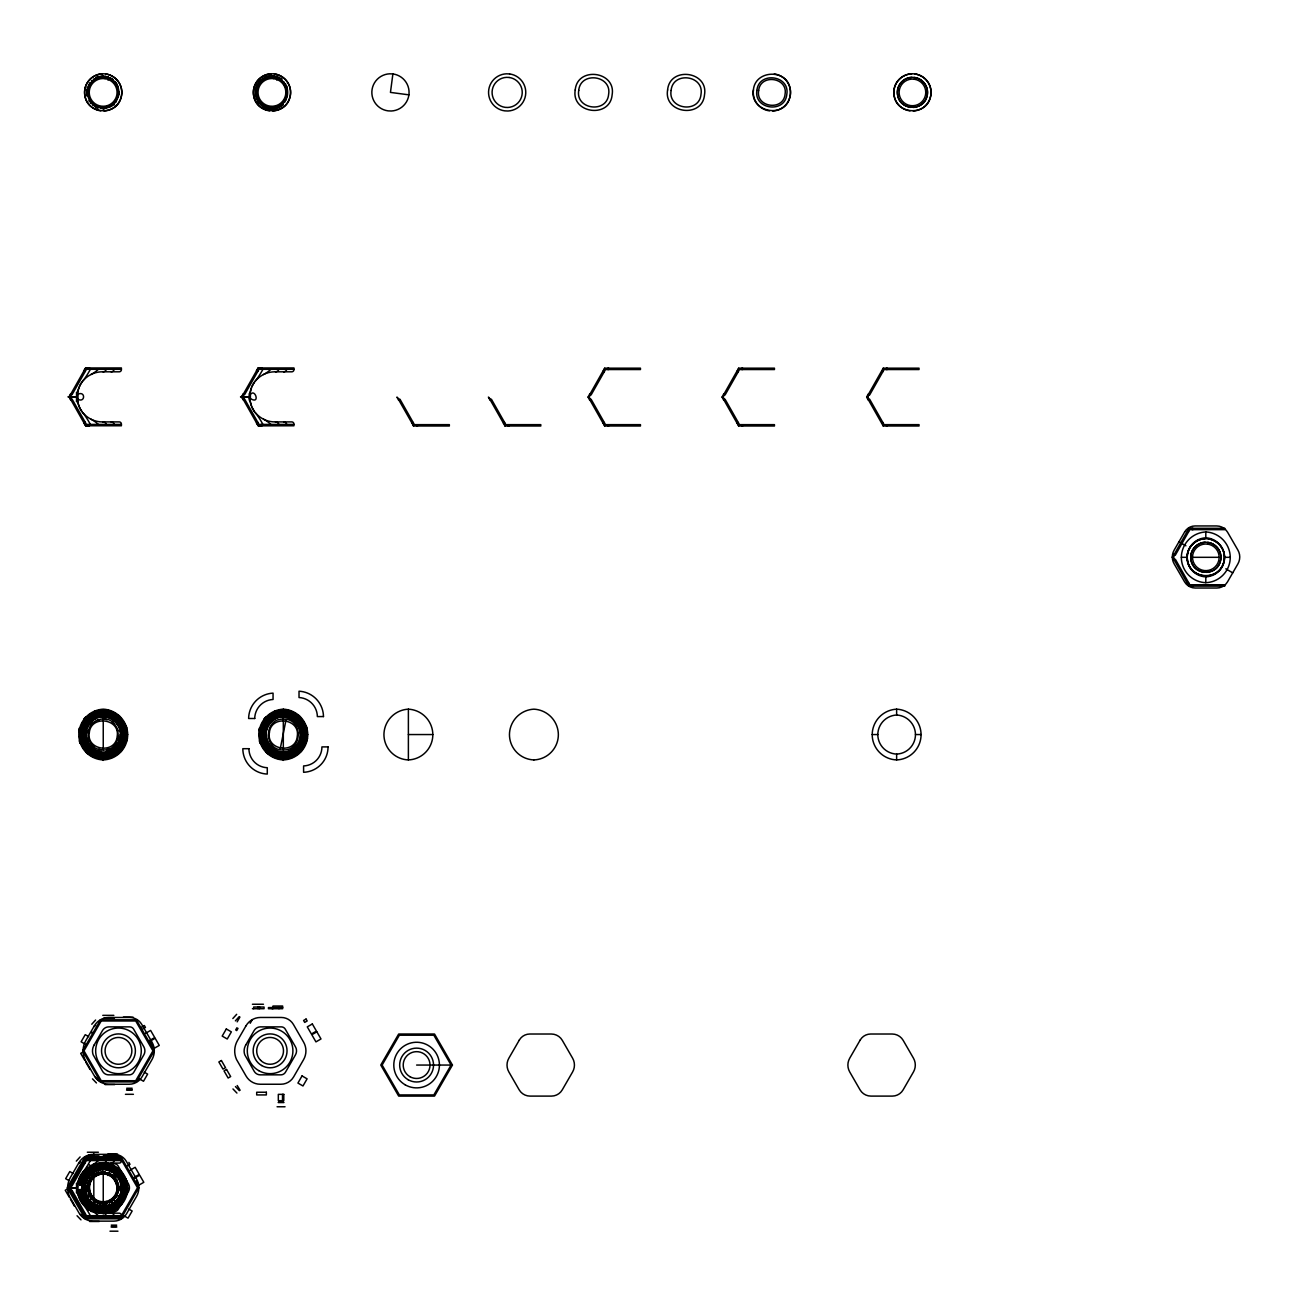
<?xml version="1.0" encoding="UTF-8"?>
<svg xmlns="http://www.w3.org/2000/svg" width="1305" height="1305" viewBox="0 0 1305 1305"><rect width="100%" height="100%" fill="white"/><g stroke="black" fill="none" stroke-linecap="round" stroke-linejoin="round"><path stroke-width="1.5" d="M76.669 397.797L76.636 392.12L76.669 396.916M76.669 1188.203L76.62 1183.048L76.62 1193.096L76.652 1188.578M249.222 397.797L249.19 396.867M76.652 397.715L76.62 401.826L76.652 397.291M249.19 397.291L249.206 400.129M249.19 397.715C262.011 407.127 254.1 384.225 249.222 396.916M76.636 398.465C85.641 404.909 86.097 388.988 76.636 394.926M77.86 394.844L77.843 398.694M77.86 1186.115L77.876 1190.584L77.843 1189.654M250.397 394.844L250.397 398.694M103.258 77.06L103.323 75.657M103.062 109.147L103.128 107.744M115.949 102.198L118.494 94.482L118.054 86.244M103.258 1172.543L103.323 1171.123M103.128 1203.21L103.095 1203.911C117.222 1203.096 90.518 1203.389 101.089 1203.83A16.084 16.084 0 0 1 93.389 1200.633L94.71 1201.481M115.949 1197.664L118.608 1187.142L116.765 1179.231M272.044 77.06L272.109 75.657M271.848 109.147L271.913 107.744M286.252 99.833L286.839 86.244M753.409 89.98C749.462 111.594 784.044 119.261 789.607 98.005A15.954 13.572 -87.5 0 0 790.031 88.381C786.719 68.561 754.991 69.948 753.409 89.98A18.613 18.613 0 0 0 769.428 110.86M90.371 1160.569A88.528 88.528 0 0 1 84.319 1170.34C75.021 1179.997 75.021 1196.261 84.319 1205.918A88.528 88.528 0 0 1 90.371 1215.689M392.887 73.945A18.613 18.613 0 0 1 409.052 93.21A18.613 18.613 0 0 1 391.272 111.007L388.025 110.86A18.613 18.613 0 0 1 371.86 91.595A18.613 18.613 0 0 1 389.64 73.814L392.887 73.945L390.456 92.41L408.905 94.841M280.086 749.543L286.121 719.43M87.973 1186L88.365 1184.027M276.66 77.745L276.97 76.375M78.675 730.637L79.23 728.174M87.696 732.692L88.251 730.229M97.957 752.871L98.789 749.266C126.096 756.15 123.274 710.426 96.913 720.295M118.364 736.281L117.809 738.728L121.414 739.56M126.83 740.783L127.384 738.336M78.675 1184.092L79.23 1181.645M87.696 1186.147L88.251 1183.7M126.83 1194.254L127.384 1191.808M258.749 730.637L259.304 728.174M306.903 740.783L307.458 738.336M90.371 369.299A88.528 88.528 0 0 1 84.319 379.07C75.021 388.727 75.021 404.99 84.319 414.647A88.528 88.528 0 0 1 90.371 424.419M262.925 369.299A88.528 88.528 0 0 1 256.857 379.07C247.559 388.727 247.559 404.99 256.857 414.647A88.528 88.528 0 0 1 262.925 424.419M256.335 87.729L257.379 85.217M97.402 1203.585L97.94 1202.28L96.081 1201.514M85.233 371.468L83.912 370.718L85.592 367.961L88.822 367.945L88.822 368.858M257.77 371.468L256.465 370.718L258.145 367.961L261.375 367.945L261.375 368.858M85.233 1213.52L83.912 1214.27L85.249 1216.619L69.247 1188.137L85.592 1159.232L121.398 1159.215L121.398 1160.928A2.17 2.17 0 0 1 119.244 1163.081L102.279 1163.081A25.04 25.04 0 0 0 82.819 1172.379M589.909 399.934L604.655 425.985L640.461 426.001L640.461 424.647L605.52 424.647L591.1 399.265L589.648 400.08L588.066 397.095L589.648 394.094L591.1 394.926L605.52 369.543L640.461 369.543L640.461 368.173L604.655 368.189L589.909 394.241M723.916 399.934L738.646 425.985L774.452 426.001L774.452 424.647L739.511 424.647L725.091 399.265L723.655 400.08L722.057 397.095L723.655 394.094L725.091 394.926L739.511 369.543L774.452 369.543L774.452 368.173L738.646 368.189L723.916 394.241M868.477 399.934L883.224 425.985L919.03 426.001L919.03 424.647L884.089 424.647L869.668 399.265L868.217 400.08L866.634 397.095L868.217 394.094L869.668 394.926L884.089 369.543L919.03 369.543L919.03 368.173L883.224 368.189L868.477 394.241M1174.223 560.057L1188.953 586.108L1224.759 586.124L1224.759 584.754L1189.817 584.754L1175.397 559.372L1173.962 560.204L1172.363 557.202L1173.962 554.217L1175.397 555.033L1189.817 529.651L1224.759 529.651L1224.759 528.297L1188.953 528.313L1174.223 554.364M85.347 368.418L69.247 396.851L85.592 425.756L121.398 425.773L121.398 424.076A2.17 2.17 0 0 0 119.244 421.906L102.279 421.906A25.04 25.04 0 0 1 82.819 412.625M71.481 394.355L70.062 396.851L71.481 399.346M244.019 394.355L242.616 396.851L244.019 399.346M71.481 1185.641L70.062 1188.121L71.481 1190.633M590.529 394.599L589.126 397.079L590.529 399.591M603.84 371.452L604.655 368.189M724.52 394.599L723.117 397.079L724.52 399.591M737.831 371.452L738.646 368.189M869.097 394.599L867.694 397.079L869.097 399.591M882.408 371.452L883.224 368.189M1174.826 554.707L1173.423 557.186L1174.826 559.698M1188.137 531.575L1188.953 528.313M91.546 1032.956L92.035 1032.125M87.044 1167.437L78.153 1182.917A11.484 11.484 0 0 0 77.289 1185.462M237.151 1021.864L239.941 1017.035M235.634 1030.037L236.955 1027.736M236.694 1030.64L238.016 1028.34M250.185 1023.267L252.175 1019.809M452.444 1065.059L434.532 1096.102L398.678 1096.102L380.766 1065.059L398.678 1034.017L434.532 1034.017L452.444 1065.059L416.605 1065.059M85.592 425.756L88.822 424.843L88.822 425.854L86.195 425.854M258.145 425.756L261.375 424.843L261.375 425.854L258.145 425.756L241.8 396.851L257.901 368.418M399.412 399.591L396.948 397.095L398.531 400.08L399.983 399.265L414.403 424.647L449.344 424.647L449.344 426.001L413.522 425.985L412.723 422.722M490.859 399.591L488.396 397.095L489.979 400.08L491.43 399.265L505.834 424.647L540.792 424.647L540.792 426.001L504.97 425.985L504.17 422.722M88.822 1217.125L85.592 1217.027L86.114 1216.13M604.655 425.985L603.84 422.722M738.646 425.985L737.831 422.722M883.224 425.985L882.408 422.722M1188.953 586.108L1188.137 582.846M88.577 85.217L90.045 82.933M104.645 76.424L110.615 78.137A16.084 16.084 0 0 1 112.98 79.638L109.816 78.577M115.052 1176.996L115.688 1177.828L115.052 1176.996A16.084 16.084 0 0 0 112.98 1175.104L109.816 1174.043M89.898 1180.307L92.443 1176.914L91.399 1175.968M91.024 1178.627L92.345 1177.11M91.758 1024.229L95.591 1020.021M94.303 1026.546L95.689 1025.029M76.31 1161.124L80.143 1156.899M78.855 1163.44L80.241 1161.907M232.845 1018.536L236.678 1014.311M235.389 1020.853L239.223 1016.628M90.991 83.047L92.443 81.448L91.399 80.502M101.089 108.364L109.343 107.271A16.084 16.084 0 0 0 114.057 104.27L114.122 103.47M258.651 82.182L260.184 80.502L261.228 81.448L259.777 83.047M284.474 101.855L280.624 105.982A16.084 16.084 0 0 0 282.842 104.27L282.908 103.47M90.045 1178.399L96.488 1173.456L102.491 1172.298M113.845 1199.328L109.343 1202.737A16.084 16.084 0 0 0 114.057 1199.735L114.122 1198.936M83.863 718.973L85.575 717.13M90.649 725.254L92.361 723.41M114.775 719.381L112.263 722.105L114.106 723.802M113.714 745.547L115.411 743.703L118.135 746.232M120.484 751.843L122.197 750M263.936 718.973L265.649 717.13M300.558 751.843L302.271 750M83.863 1172.428L85.575 1170.601M120.484 1205.314L122.197 1203.471M91.888 80.926L99.115 77.158L105.248 76.946M90.469 103.307L91.578 102.442L90.208 100.664M111.447 105.379L113.633 103.715L114.481 104.824M108.69 107.238L113.845 103.862M260.674 80.926L265.274 77.99L271.277 76.832M280.249 105.379L282.418 103.715L283.267 104.824L280.999 106.57A16.802 16.802 0 0 1 272.712 109.18L269.776 109.065A16.802 16.802 0 0 1 255.193 91.676A16.802 16.802 0 0 1 271.244 75.625L277.019 76.391L282.141 79.05L281.391 80.241L276.073 77.517M93.895 1174.272L91.676 1175.984L95.934 1173.57M90.469 1198.773L91.578 1197.908L90.208 1196.13M111.447 1200.845L113.633 1199.181L114.481 1200.29M93.862 1175.789L95.542 1174.663M83.226 1051.912L80.698 1053.363L84.825 1060.492M141.853 1026.937L144.333 1025.518L145.442 1027.427L142.963 1028.862M145.556 1033.332L150.613 1030.412L154.724 1037.557L149.667 1040.46M150.091 1041.194L155.148 1038.274L159.259 1045.419L154.218 1048.323L150.923 1042.63M67.778 1188.79L65.25 1190.258L69.361 1197.386M127.515 1165.74L129.994 1164.321L128.885 1162.396M130.092 1170.226L135.149 1167.306L139.26 1174.435L134.219 1177.355M134.643 1178.089L139.684 1175.169L143.811 1182.297L138.754 1185.217L136.291 1180.943M85.233 422.249L83.912 422.983L85.347 425.283M257.77 422.249L256.465 422.983L257.901 425.283M413.522 425.985L411.989 423.146L413.163 422.477M504.97 425.985L503.42 423.146L504.611 422.477M603.106 423.146L604.28 422.477M737.097 423.146L738.271 422.477M881.674 423.146L882.849 422.477M1187.403 583.253L1188.578 582.585M111.675 105.526L103.242 107.956M265.926 78.023L261.326 80.959L256.987 87.745A13.181 11.158 -87.5 0 0 256.645 95.738C258.015 102.035 263.545 107.043 269.923 107.858M272.027 108.446L280.461 105.526M97.141 1173.489L92.541 1176.425L88.202 1183.211A13.181 11.158 -87.5 0 0 87.843 1191.204L91.578 1198.349L98.446 1202.721M111.675 1200.992L106.619 1203.08L100.485 1203.292M108.625 1200.992C125.672 1194.825 114.285 1167.339 97.875 1175.022C81.872 1180.731 90.73 1206.815 106.896 1201.579M99.262 719.659C83.324 723.003 85.004 748.597 101.235 749.82M96.766 76.881L98.201 76.44L98.625 77.778M105.966 107.581L113.192 103.829L117.532 97.027A13.181 11.158 -87.5 0 0 117.874 89.05L115.819 84.058L112.132 80.045M265.551 76.881L266.987 76.44L267.411 77.778L266.09 78.186M274.751 107.581L281.978 103.829L286.317 97.027A13.181 11.158 -87.5 0 0 286.66 89.05L282.94 81.889L278.601 78.577M278.03 106.798L272.027 107.956M97.304 1173.652L98.625 1173.244L98.201 1171.906M105.966 1203.063L113.192 1199.295L117.532 1192.493A13.181 11.158 -87.5 0 0 117.874 1184.516L115.819 1179.524L112.132 1175.511M94.188 711.47L96.586 710.719M121.496 729.674L117.956 730.767L117.205 728.369M109.147 748.662L106.749 749.413L107.826 752.936M109.473 758.238L111.871 757.504M274.262 711.47L276.66 710.719M289.547 758.238L291.945 757.504M102.361 76.343L99.05 76.669L102.524 77.028A15.285 15.285 0 0 0 87.924 91.742A15.285 15.285 0 0 0 101.186 107.565M268.487 76.701L271.277 76.326A16.084 16.084 0 0 0 268.487 76.701L271.146 76.343M102.491 1171.792L99.05 1172.135M102.377 73.814C94.727 74.108 87.712 79.507 85.445 86.815A15.872 13.442 -87.5 0 0 85.021 96.439C88.055 114.53 116.341 115.754 120.941 98.005A15.872 13.442 -87.5 0 0 121.365 88.381C119.538 79.784 111.153 73.341 102.377 73.814A18.613 18.613 0 0 0 84.597 91.595A18.613 18.613 0 0 0 100.762 110.86M102.491 76.832C96.064 77.093 90.11 81.595 88.202 87.745A13.181 11.158 -87.5 0 0 87.843 95.738C89.229 102.035 94.759 107.043 101.138 107.858M271.163 73.814C263.528 74.108 256.498 79.507 254.23 86.815A15.872 13.442 -87.5 0 0 253.806 96.439C256.84 114.53 285.126 115.754 289.726 98.005A15.872 13.442 -87.5 0 0 290.15 88.381C288.34 79.784 279.939 73.341 271.163 73.814A18.613 18.613 0 0 0 253.382 91.595A18.613 18.613 0 0 0 269.548 110.86M267.9 77.158L274.034 76.946M101.186 107.663L106.586 107.418M103.242 108.446L106.667 108.119L106.667 106.08M272.647 107.777L275.371 107.418L275.551 108.804L272.712 109.18L272.647 107.777L269.972 107.663M911.624 73.814C903.99 74.108 896.959 79.507 894.692 86.815A15.954 13.572 -87.5 0 0 894.268 96.439C897.302 114.53 925.588 115.754 930.188 98.005A15.954 13.572 -87.5 0 0 930.612 88.381C928.801 79.784 920.4 73.341 911.624 73.814A18.613 18.613 0 0 0 893.843 91.595A18.613 18.613 0 0 0 910.009 110.86M911.787 77.354C905.588 77.599 899.912 81.954 898.068 87.875A12.92 10.995 -87.5 0 0 897.726 95.673C900.173 110.321 923.092 111.316 926.811 96.945A12.92 10.995 -87.5 0 0 927.154 89.148C925.685 82.182 918.883 76.962 911.787 77.354A15.073 15.073 0 0 0 897.383 91.742A15.073 15.073 0 0 0 910.466 107.353M1205.021 538.72C1197.37 539.03 1190.356 544.413 1188.072 551.721A15.954 13.572 -87.5 0 0 1187.664 561.346C1190.682 579.436 1218.984 580.676 1223.584 562.912A15.954 13.572 -87.5 0 0 1223.992 553.287C1222.181 544.691 1213.781 538.247 1205.021 538.72A18.613 18.613 0 0 0 1187.24 556.501A18.613 18.613 0 0 0 1203.406 575.766M1205.168 542.26C1198.985 542.505 1193.292 546.877 1191.449 552.782A12.92 10.995 -87.5 0 0 1191.106 560.579C1193.569 575.228 1216.488 576.239 1220.208 561.851A12.92 10.995 -87.5 0 0 1220.55 554.054C1219.082 547.089 1212.28 541.885 1205.168 542.26A15.073 15.073 0 0 0 1190.764 556.664A15.073 15.073 0 0 0 1203.862 572.259M102.377 1169.28C94.727 1169.59 87.712 1174.973 85.445 1182.281A15.872 13.442 -87.5 0 0 85.021 1191.905C88.055 1209.996 116.341 1211.219 120.941 1193.471A15.872 13.442 -87.5 0 0 121.365 1183.847C119.538 1175.25 111.153 1168.807 102.377 1169.28A18.613 18.613 0 0 0 84.597 1187.061A18.613 18.613 0 0 0 100.762 1206.326M103.242 716.967L102.214 717.098L104.286 717.114M282.223 716.135L284.425 716.135A18.808 18.808 0 0 1 285.583 716.282M282.288 717.114L284.36 717.114A17.83 17.83 0 0 1 300.199 734.552A17.552 17.552 0 0 1 284.392 752.039L282.255 752.039A17.569 17.569 0 0 1 266.432 734.552M284.572 754.926L283.316 755.024A20.603 20.603 0 0 0 303.184 734.552A20.896 20.896 0 0 0 283.316 713.933A20.896 20.896 0 0 0 263.447 734.552A20.635 20.635 0 0 0 283.316 755.187M283.316 749.951C303.184 750.864 303.184 718.223 283.316 719.137C263.463 718.223 263.463 750.864 283.316 749.951L283.316 711.388A23.408 23.408 0 0 0 261.065 734.552A23.082 23.082 0 0 0 283.316 757.634A23.082 23.082 0 0 0 305.582 734.552A23.408 23.408 0 0 0 283.316 711.453M101.235 1172.738L103.242 1172.608L103.242 1203.422L106.586 1202.884L106.765 1204.27M86.195 1159.248L88.822 1159.215M121.398 369.299L86.456 369.299L72.036 394.681L70.601 393.865L69.018 396.851L70.601 399.852L72.036 399.036L86.456 424.419L121.398 424.419M293.951 369.299L259.01 369.299L244.59 394.681L243.154 393.865L241.556 396.851L243.154 399.852L244.59 399.036L259.01 424.419L293.951 424.419M605.177 369.103L607.869 369.103M739.168 369.103L741.876 369.103M883.746 369.103L886.438 369.103M414.06 425.087L416.752 425.087M505.508 425.087L508.2 425.087M605.177 425.087L607.869 425.087M739.168 425.087L741.876 425.087M883.746 425.087L886.438 425.087M258.733 425.854L293.951 425.773L293.951 424.076A2.17 2.17 0 0 0 291.782 421.906L274.833 421.906A25.04 25.04 0 0 1 255.372 412.625M1189.475 529.21L1192.183 529.21M1181.351 557.317L1186.979 557.317A19.526 19.526 0 0 0 1205.804 576.859L1205.804 582.683A25.35 25.35 0 0 0 1230.256 557.317A25.725 25.725 0 0 0 1205.804 531.951A25.725 25.725 0 0 0 1181.351 557.317A25.35 25.35 0 0 0 1205.804 582.683M1192.966 557.317L1218.691 557.317M1205.804 576.859A19.526 19.526 0 0 0 1224.628 557.317L1230.256 557.317M1189.475 585.195L1192.183 585.195M121.267 734.552L127.694 734.552A25.725 25.725 0 0 0 103.242 709.17A25.725 25.725 0 0 0 78.806 734.552A25.35 25.35 0 0 0 103.242 759.918A25.35 25.35 0 0 0 127.694 734.552M261.522 734.552L265.486 734.552A18.515 18.515 0 0 0 283.316 753.067L283.316 760.407M307.768 734.552A25.35 25.35 0 0 1 283.316 759.918A25.35 25.35 0 0 1 258.863 734.552A25.725 25.725 0 0 1 283.316 709.17A25.709 25.709 0 0 1 307.752 734.552L301.161 734.552A18.515 18.515 0 0 1 283.316 753.067M408.383 734.552L432.836 734.552A25.725 25.725 0 0 0 408.383 709.17A25.725 25.725 0 0 0 383.931 734.552A25.35 25.35 0 0 0 408.383 759.918A25.35 25.35 0 0 0 432.836 734.552M872.197 734.552L877.808 734.552A19.526 19.526 0 0 0 896.633 754.078L896.633 759.918A25.35 25.35 0 0 0 921.085 734.552A25.725 25.725 0 0 0 896.633 709.17A25.725 25.725 0 0 0 872.197 734.552A25.35 25.35 0 0 0 896.633 759.918M896.633 754.078A19.526 19.526 0 0 0 915.474 734.552L921.085 734.552M252.42 1004.246L263.463 1004.246M282.647 1007.574L268.455 1007.574L268.455 1008.716L282.647 1008.716L282.647 1006.025L272.99 1006.025L272.99 1008.716M252.42 1008.716L264.067 1008.716L264.067 1007.036L253.643 1007.036L253.643 1008.716M102.785 1015.355L113.845 1015.355M123.371 1017.117L133.028 1017.117M104.025 1018.145L114.448 1018.145M105.069 1084.586L114.726 1084.586M126.699 1088.24L132.164 1088.24M127.009 1089.544L131.854 1089.544M126.552 1090.099L132.294 1090.099M125.443 1094.308L133.42 1094.308M278.634 1102.007L283.479 1102.007M278.177 1102.562L283.919 1102.562M277.068 1106.771L285.045 1106.771M87.337 1152.233L98.397 1152.233M107.907 1154.012L117.564 1154.012M88.577 1155.023L98.984 1155.023M103.372 1155.561L117.564 1155.561M121.398 1160.569L86.456 1160.569L72.036 1185.951L70.601 1185.136L69.018 1188.137L70.601 1191.122L72.036 1190.307L86.456 1215.689L121.398 1215.689M93.405 1163.75L97.19 1163.75M108.543 1163.75L114.204 1163.75A4.584 4.584 0 0 1 118.184 1166.05L128.347 1183.668A8.156 8.156 0 0 1 128.347 1191.824L118.396 1209.083A5.302 5.302 0 0 1 113.796 1211.725L106.292 1211.725M121.267 1188.007L127.694 1188.007A25.725 25.725 0 0 0 103.242 1162.641A25.709 25.709 0 0 0 79.067 1184.793M89.605 1221.48L99.262 1221.48M111.235 1225.134L116.7 1225.134M111.545 1226.439L116.39 1226.439M111.104 1226.994L116.846 1226.994M109.979 1231.186L117.956 1231.186M270.788 76.31L274.083 76.457A16.084 16.084 0 0 1 276.807 77.06L277.394 77.533M276.807 80.062L276.171 77.028L283.593 81.921M271.244 75.625L271.31 77.028L273.985 77.158M265.812 77.533L264.719 78.104M262.68 78.806L263.333 78.838A16.084 16.084 0 0 0 259.206 82.607L258.553 82.574M283.821 82.329L283.185 81.514L285.24 84.091M285.55 83.765L287.312 89.066A13.181 11.158 -87.5 0 1 286.969 97.059L284.735 102.198M102.002 76.31L105.281 76.457A16.084 16.084 0 0 1 108.021 77.06L108.609 77.533M107.385 77.028L108.021 80.062M102.524 77.028L107.875 77.745M257.052 84.939L257.705 84.972A16.084 16.084 0 0 0 256.628 87.566L255.976 87.533M95.934 78.104L97.027 77.533A16.084 16.084 0 0 0 94.547 78.838L93.895 78.806M109.963 78.104L112.98 79.638M114.057 104.27L118.184 97.059A13.181 11.158 -87.5 0 0 118.527 89.066L116.765 83.765A16.084 16.084 0 0 0 115.052 81.53L116.455 84.091M115.036 82.329L115.052 81.53M90.42 82.607L88.919 84.972A16.084 16.084 0 0 0 87.843 87.566L87.19 87.533M255.617 95.852L256.269 95.885A16.084 16.084 0 0 0 257.118 98.56L256.465 98.528M86.587 90.273L87.239 90.306A16.084 16.084 0 0 0 87.484 95.885L86.831 95.852M118.608 91.676L119.261 91.709A16.084 16.084 0 0 1 119.147 94.498L118.494 94.482M261.538 105.134L264.54 106.684M263.675 105.558L264.05 106.178M269.417 107.842L272.68 107.972M269.401 108.331L272.68 108.478M88.968 101.023L89.621 101.056A16.084 16.084 0 0 0 91.334 103.274L95.754 106.684M92.737 105.134L93.389 105.167A16.084 16.084 0 0 0 98.348 107.744L97.696 107.728M100.485 107.826L103.894 107.972M105.281 1171.923L102.361 1171.808M101.839 1172.265L105.248 1172.428M96.374 1172.983L97.027 1172.999A16.084 16.084 0 0 0 90.42 1178.072L89.768 1178.056M112.98 1175.104L118.527 1184.532A13.181 11.158 -87.5 0 1 118.184 1192.525L114.057 1199.735M88.267 1180.421L88.919 1180.438A16.084 16.084 0 0 0 87.843 1183.031L87.19 1182.999M86.587 1185.739L87.239 1185.772A16.084 16.084 0 0 0 87.484 1191.351L86.831 1191.335M118.608 1187.142L119.261 1187.175A16.084 16.084 0 0 1 119.147 1189.964L118.494 1189.948M88.968 1196.489L89.621 1196.522A16.084 16.084 0 0 0 91.334 1198.74L90.681 1198.708M106.015 1203.553L106.667 1201.546M282.255 751.99L283.316 752.088M282.223 752.512L284.408 752.512A18.025 18.025 0 0 0 284.637 716.657M99.963 1205.135A17.552 17.552 0 0 0 102.181 1205.51L103.242 1205.559M102.181 1205.51L104.318 1205.461A17.569 17.569 0 0 0 106.537 1205.151M284.441 715.662L283.316 715.548A19.347 19.347 0 0 1 301.7 734.552A19.086 19.086 0 0 1 283.316 753.654A19.086 19.086 0 0 1 264.915 734.699A19.069 19.069 0 0 1 283.038 715.532A19.086 19.086 0 0 0 264.915 734.699A19.069 19.069 0 0 0 283.316 753.621A19.069 19.069 0 0 0 301.7 734.715A19.069 19.069 0 0 0 283.609 715.532M273.43 76.424L276.807 77.06M273.381 76.93L279.254 78.594M105.281 76.457L108.021 77.06M104.596 76.93L112.785 80.078M104.596 1172.396L112.785 1175.544M101.138 1203.324L95.265 1201.644L90.926 1198.316M286.953 710.132L289.4 710.687M106.879 710.132L109.343 710.687M104.824 719.153L107.271 719.707M264.866 106.048L266.726 106.814L266.187 108.119L264.214 107.304M107.271 77.517L110.289 78.757M96.081 106.048L97.94 106.814L97.402 108.119L95.428 107.304M107.271 1172.983L110.289 1174.223M1187.403 531.151L1188.578 531.82M881.674 371.044L882.849 371.713M737.097 371.044L738.271 371.713M603.106 371.044L604.28 371.713M85.347 1159.705L83.912 1162.005L85.233 1162.755M1178.97 541.803L1185.902 545.8M1225.787 568.833L1232.736 572.846M88.61 1036.61L85.233 1034.669L81.122 1041.798L86.163 1044.718M144.251 1072.172L147.612 1074.113L143.501 1081.258L138.444 1078.338M73.145 1173.489L69.785 1171.547L65.658 1178.692L69.035 1180.634M128.787 1209.066L132.164 1211.007L128.037 1218.136L122.996 1215.216M95.265 106.178L89.262 100.697M112.328 79.605L114.807 81.921M298.617 715.319L300.46 717.032M265.747 751.941L267.59 753.654M118.543 715.319L120.386 717.032M91.97 745.155L93.813 746.868M85.673 751.941L87.517 753.654M118.543 1168.791L120.386 1170.503M85.673 1205.412L87.517 1207.109M235.455 1086.576L239.402 1090.686M232.975 1088.957L236.923 1093.068M94.971 1076.478L98.935 1080.589M92.492 1078.86L96.456 1082.971M80.486 1214.351L83.487 1217.467M77.044 1215.754L80.992 1219.865M258.994 100.664L260.364 102.442L259.255 103.307L257.803 101.431M237.184 1085.499L240.104 1090.246M258.145 367.961L258.667 368.858M85.592 367.961L86.114 368.858M85.853 1062.27L89.963 1069.415M70.388 1199.165L74.516 1206.293M490.24 399.934L503.42 423.146M398.792 399.934L411.989 423.146M88.022 1193.749L89.262 1196.163M306.12 725.645L306.854 728.043M259.336 740.914L260.087 743.328M126.047 725.645L126.797 728.043M88.104 738.19L88.854 740.604M79.279 740.914L80.013 743.328M126.047 1179.116L126.797 1181.514M79.279 1194.385L80.013 1196.783M103.862 107.777L103.927 109.18M102.459 1171.091L102.524 1172.51L110.615 1173.603A16.084 16.084 0 0 0 108.021 1172.526L108.021 1175.528M249.206 393.67L249.19 396.426M1205.804 531.951L1205.804 537.791A19.803 19.803 0 0 0 1186.979 557.317M1192.933 528.297L1192.933 529.651M1192.933 584.754L1192.933 586.124M1192.183 528.297L1192.183 529.651M1192.183 584.754L1192.183 586.124M896.633 709.17L896.633 715.01A19.803 19.803 0 0 0 877.808 734.552M887.204 368.173L887.204 369.543M887.204 424.647L887.204 426.001M886.438 368.173L886.438 369.543M886.438 424.647L886.438 426.001M742.627 368.173L742.627 369.543M742.627 424.647L742.627 426.001M741.876 368.173L741.876 369.543M741.876 424.647L741.876 426.001M608.636 368.173L608.636 369.543M608.636 424.647L608.636 426.001M607.869 368.173L607.869 369.543M607.869 424.647L607.869 426.001M508.95 424.647L508.95 426.001M508.2 424.647L508.2 426.001M417.518 424.647L417.518 426.001M416.752 424.647L416.752 426.001M408.383 709.17L408.383 759.918M283.316 709.17L283.316 709.855A25.04 25.04 0 0 0 259.548 734.552A24.681 24.681 0 0 0 283.316 759.249A24.681 24.681 0 0 0 307.099 734.552A25.04 25.04 0 0 0 283.316 709.855M282.516 1094.357L282.516 1100.702M278.976 1007.574L278.976 1008.716M275.453 106.08L275.453 108.119M272.125 1007.574L272.125 1008.716M262.126 367.945L262.126 369.299M262.126 424.419L262.126 425.773M259.63 1007.036L259.63 1008.716M258.733 367.977L293.951 367.945L293.951 369.641A2.17 2.17 0 0 1 291.782 371.811L274.833 371.811A25.04 25.04 0 0 0 255.372 381.093M258.08 1007.036L258.08 1008.716M103.242 715.156L103.242 749.951M106.374 758.939A24.681 24.681 0 0 1 103.242 759.249L103.242 760.407M103.242 1212.72L103.242 1213.878M93.813 1153.799L93.813 1159.754M93.813 1173.635L93.813 1199.426M89.572 367.945L89.572 369.299M89.572 424.419L89.572 425.773M89.572 1159.215L89.572 1160.569M89.572 1215.689L89.572 1217.043M86.195 367.977L121.398 367.945L121.398 369.641A2.17 2.17 0 0 1 119.244 371.811L102.279 371.811A25.04 25.04 0 0 0 82.819 381.093M86.195 1217.01L121.398 1217.043L121.398 1215.347A2.17 2.17 0 0 0 119.244 1213.177L102.279 1213.177A25.04 25.04 0 0 1 82.819 1203.895M283.316 753.572A19.02 19.02 0 0 1 264.98 734.552M274.409 73.945A18.613 18.613 0 0 1 290.575 93.21A18.613 18.613 0 0 1 272.794 111.007M1205.804 537.791A19.803 19.803 0 0 1 1224.628 557.317M1207.794 542.374A15.073 15.073 0 0 1 1220.893 557.969A15.073 15.073 0 0 1 1206.489 572.373M1208.251 538.867A18.613 18.613 0 0 1 1224.416 558.132A18.613 18.613 0 0 1 1206.636 575.913M914.413 77.468A15.073 15.073 0 0 1 913.092 107.467M914.87 73.945A18.613 18.613 0 0 1 931.036 93.21A18.613 18.613 0 0 1 913.255 111.007M774.289 73.945A18.613 18.613 0 0 1 772.674 111.007M273.968 77.256A15.285 15.285 0 0 1 285.534 99.457M284.099 101.708A15.285 15.285 0 0 1 272.647 107.679M269.988 107.565A15.285 15.285 0 0 1 271.31 77.142M254.573 411.581A25.04 25.04 0 0 1 251.947 407.046M251.457 405.839A25.04 25.04 0 0 1 251.457 387.879M251.947 386.671A25.04 25.04 0 0 1 254.573 382.137M263.463 419.166A31.76 31.76 0 0 1 270.885 424.419M275.469 421.906A3.556 3.556 0 0 1 278.879 424.419M283.642 421.906A3.165 3.165 0 0 1 286.741 424.419M270.885 369.299A31.76 31.76 0 0 1 263.463 374.535M278.879 369.299A3.556 3.556 0 0 1 275.469 371.811M286.741 369.299A3.165 3.165 0 0 1 283.642 371.811M896.633 715.01A19.803 19.803 0 0 1 915.474 734.552M265.6 732.219A19.151 19.151 0 0 1 266.09 729.87M266.856 727.586A19.151 19.151 0 0 1 267.346 726.494M267.917 725.417A19.151 19.151 0 0 1 269.972 722.464M270.788 721.567A19.151 19.151 0 0 1 273.528 719.218M276.644 717.424A19.151 19.151 0 0 1 277.769 716.967M281.244 716.005A19.151 19.151 0 0 1 282.451 715.825M282.223 752.528A18.042 18.042 0 0 1 281.994 716.641M264.442 734.552A19.575 19.575 0 0 0 283.316 754.143A19.575 19.575 0 0 0 302.205 734.552A19.869 19.869 0 0 0 283.316 714.961M275.975 752.757A19.918 19.918 0 0 1 274.833 752.202M273.724 751.566A19.918 19.918 0 0 1 272.647 750.881M268.112 746.444A19.918 19.918 0 0 1 267.378 745.4M264.344 737.097A19.918 19.918 0 0 1 283.103 714.683M265.975 734.552A18.335 18.335 0 0 1 282.255 716.576L284.392 716.592A18.335 18.335 0 0 1 300.672 734.552M263.953 734.552A20.097 20.097 0 0 0 283.316 754.649A20.097 20.097 0 0 0 302.695 734.552A20.391 20.391 0 0 0 283.316 714.439A20.407 20.407 0 0 0 263.92 734.552A20.391 20.391 0 0 1 283.316 714.439A20.407 20.407 0 0 1 302.711 734.552M279.857 752.594A18.498 18.498 0 0 1 277.59 751.908M276.497 751.468A18.498 18.498 0 0 1 274.409 750.359M273.414 749.706A18.498 18.498 0 0 1 269.189 745.595M268.52 744.633A18.498 18.498 0 0 1 266.465 740.375M266.138 739.234A18.498 18.498 0 0 1 265.535 734.552M287.883 716.837A18.808 18.808 0 0 1 298.062 724.52M299.237 726.575A18.808 18.808 0 0 1 299.71 727.652M300.134 728.761A18.808 18.808 0 0 1 300.949 732.203M306.773 734.552A24.322 24.322 0 0 1 283.316 758.89A24.338 24.338 0 0 1 259.842 734.552A24.681 24.681 0 0 1 283.316 710.214A24.697 24.697 0 0 1 306.789 734.552M283.316 757.226A22.658 22.658 0 0 1 261.473 734.552A22.984 22.984 0 0 1 283.316 711.878A22.984 22.984 0 0 1 305.174 734.552A22.642 22.642 0 0 1 283.316 757.194M299.938 744.323A19.934 19.934 0 0 1 299.285 745.416M295.99 749.298A19.934 19.934 0 0 1 295.012 750.13M294 750.897A19.934 19.934 0 0 1 292.924 751.582M262.941 734.552A21.141 21.141 0 0 0 283.316 755.693A21.125 21.125 0 0 0 303.69 734.552A21.451 21.451 0 0 0 283.316 713.395A21.418 21.418 0 0 0 262.957 734.552M265.306 729.658A19.738 19.738 0 0 1 265.682 728.467M270.151 721.11A19.738 19.738 0 0 1 271.048 720.246M275.094 717.391A19.738 19.738 0 0 1 276.203 716.837M278.52 715.956A19.738 19.738 0 0 1 279.727 715.629M291.015 753.621A20.864 20.864 0 0 1 289.775 754.127M287.214 754.894A20.864 20.864 0 0 1 285.909 755.155M264.002 729.299A21.19 21.19 0 0 1 264.393 728.027M287.182 714.259A21.174 21.174 0 0 1 288.454 714.618M296.48 719.218A21.174 21.174 0 0 1 297.426 720.148M117.76 96.994A15.285 15.285 0 0 1 116.749 99.457M115.313 101.708A15.285 15.285 0 0 1 103.862 107.679M105.183 77.256A15.285 15.285 0 0 1 118.103 89.099M118.461 91.742A15.285 15.285 0 0 1 118.347 94.4M99.702 76.701A16.084 16.084 0 0 1 102.491 76.326M105.623 73.945A18.613 18.613 0 0 1 121.789 93.21A18.613 18.613 0 0 1 104.008 111.007M87.207 95.705A13.181 11.158 -87.5 0 1 87.549 87.729M82.019 411.581A25.04 25.04 0 0 1 79.409 407.046M78.904 405.839A25.04 25.04 0 0 1 78.904 387.879M79.409 386.671A25.04 25.04 0 0 1 82.019 382.137M90.91 419.166A31.76 31.76 0 0 1 98.332 424.419M102.932 421.906A3.556 3.556 0 0 1 106.341 424.419M111.088 421.906A3.165 3.165 0 0 1 114.188 424.419M98.332 369.299A31.76 31.76 0 0 1 90.91 374.535M106.341 369.299A3.556 3.556 0 0 1 102.932 371.811M114.188 369.299A3.165 3.165 0 0 1 111.088 371.811M103.242 759.249A24.681 24.681 0 0 1 100.126 758.939M97.059 758.221A24.681 24.681 0 0 1 95.559 757.716M94.091 757.112A24.681 24.681 0 0 1 88.707 753.833M86.375 751.713A24.681 24.681 0 0 1 81.905 745.237M81.269 743.801A24.681 24.681 0 0 1 80.714 742.317M80.274 740.8A24.681 24.681 0 0 1 79.523 736.134M126.569 739.266A24.681 24.681 0 0 1 125.786 742.317M125.231 743.801A24.681 24.681 0 0 1 115.199 755.644M113.829 756.427A24.681 24.681 0 0 1 112.409 757.112M110.941 757.716A24.681 24.681 0 0 1 109.441 758.221M121.071 734.552A18.515 18.515 0 0 1 103.242 753.067A18.515 18.515 0 0 1 85.429 734.552A18.792 18.792 0 0 1 86.114 729.903M103.242 709.855A25.04 25.04 0 0 1 107.891 710.524M110.892 711.453A25.04 25.04 0 0 1 126.52 729.87M79.556 732.986A25.04 25.04 0 0 1 80.339 728.337M80.796 726.82A25.04 25.04 0 0 1 81.35 725.352M81.987 723.916A25.04 25.04 0 0 1 82.721 722.53M83.553 721.176A25.04 25.04 0 0 1 87.614 716.38M90.061 714.406A25.04 25.04 0 0 1 92.737 712.758M94.156 712.057A25.04 25.04 0 0 1 97.092 710.948M98.609 710.524A25.04 25.04 0 0 1 101.708 709.969M85.526 732.219A19.151 19.151 0 0 1 86.016 729.87M86.783 727.586A19.151 19.151 0 0 1 87.272 726.494A18.792 18.792 0 0 0 86.88 727.668M89.164 723.41A19.151 19.151 0 0 1 89.915 722.464M90.714 721.567A19.151 19.151 0 0 1 92.492 719.936M101.186 716.005A19.151 19.151 0 0 1 102.377 715.825M104.123 715.809A19.167 19.167 0 0 1 105.314 715.988M108.804 716.951A19.167 19.167 0 0 1 109.914 717.407M112.051 718.533A19.167 19.167 0 0 1 113.062 719.202M114.922 720.719A19.167 19.167 0 0 1 115.786 721.551M117.352 723.394A19.167 19.167 0 0 1 118.054 724.389A18.808 18.808 0 0 0 117.32 723.557M120.125 734.552A17.552 17.552 0 0 1 104.318 752.039L102.181 751.99A17.569 17.569 0 0 1 86.358 734.552M101.007 752.381A18.042 18.042 0 0 1 97.663 751.484M96.603 751.044A18.042 18.042 0 0 1 89.458 745.334M88.805 744.388A18.042 18.042 0 0 1 86.815 740.229M86.489 739.119A18.042 18.042 0 0 1 101.921 716.641M104.563 716.657A18.025 18.025 0 0 1 109.897 751.028M108.837 751.468A18.025 18.025 0 0 1 105.493 752.349M85.902 734.552A18.335 18.335 0 0 1 86.538 730.017M86.864 728.908A18.335 18.335 0 0 1 88.887 724.781M89.539 723.835A18.335 18.335 0 0 1 93.65 719.822M94.613 719.186A18.335 18.335 0 0 1 95.608 718.615M97.712 717.668A18.335 18.335 0 0 1 99.914 716.983M101.04 716.739A18.335 18.335 0 0 1 102.181 716.576L104.318 716.592A18.335 18.335 0 0 1 105.46 716.739M106.586 716.983A18.335 18.335 0 0 1 109.848 718.109M110.892 718.615A18.335 18.335 0 0 1 113.763 720.523M114.644 721.274A18.335 18.335 0 0 1 119.228 727.831M119.636 728.908A18.335 18.335 0 0 1 120.598 734.552M83.879 734.552A20.097 20.097 0 0 0 103.242 754.649A20.097 20.097 0 0 0 122.621 734.552A20.407 20.407 0 0 0 103.242 714.422A20.407 20.407 0 0 0 83.846 734.552A20.391 20.391 0 0 1 103.242 714.439A20.391 20.391 0 0 1 122.621 734.552M87.908 725.547A18.792 18.792 0 0 1 88.528 724.536M89.197 723.557A18.792 18.792 0 0 1 89.931 722.644M90.73 721.763A18.792 18.792 0 0 1 93.405 719.463M94.4 718.81A18.792 18.792 0 0 1 95.428 718.223M100.991 716.298A18.792 18.792 0 0 1 102.149 716.135L104.351 716.135A18.808 18.808 0 0 1 105.526 716.282M108.935 717.228A18.808 18.808 0 0 1 110.028 717.685M111.088 718.207A18.808 18.808 0 0 1 114.041 720.148M114.938 720.931A18.808 18.808 0 0 1 115.786 721.747M119.163 726.575A18.808 18.808 0 0 1 119.636 727.652M103.242 755.187A20.635 20.635 0 0 1 83.357 734.552A20.896 20.896 0 0 1 103.242 713.933A20.929 20.929 0 0 1 123.143 734.552A20.603 20.603 0 0 1 103.242 755.171M125.101 734.552A22.658 22.658 0 0 1 103.242 757.226A22.658 22.658 0 0 1 81.399 734.552A22.984 22.984 0 0 1 103.242 711.878A22.968 22.968 0 0 1 125.084 734.552M125.9 734.552A23.474 23.474 0 0 1 103.242 758.042A23.506 23.506 0 0 1 80.584 734.552A23.816 23.816 0 0 1 103.242 711.046A23.849 23.849 0 0 1 125.916 734.552M89.197 1165.088A7.341 7.341 0 0 1 89.735 1164.745M77.223 1189.948A11.484 11.484 0 0 0 77.696 1191.677L87.158 1208.251A6.949 6.949 0 0 0 87.859 1209.246M92.573 1211.709A6.949 6.949 0 0 1 90.795 1211.301M89.197 1210.469A6.949 6.949 0 0 1 88.267 1209.686M118.461 1187.207A15.285 15.285 0 0 1 103.862 1203.145M118.103 1184.565A15.285 15.285 0 0 0 105.183 1172.722L102.524 1172.608A15.285 15.285 0 0 0 87.924 1187.207A15.285 15.285 0 0 0 101.186 1203.031L103.894 1203.944A16.084 16.084 0 0 0 106.667 1203.585M105.623 1169.427A18.613 18.613 0 0 1 121.789 1188.676A18.613 18.613 0 0 1 104.008 1206.473M87.207 1191.171A13.181 11.158 -87.5 0 1 87.549 1183.195M78.855 1189.638A25.35 25.35 0 0 0 103.242 1213.389A25.35 25.35 0 0 0 127.694 1188.007M84.907 1188.007A19.02 19.02 0 0 0 103.242 1207.043A19.086 19.086 0 0 0 121.659 1188.007A19.347 19.347 0 0 0 103.242 1168.937A19.347 19.347 0 0 0 84.858 1188.007A19.086 19.086 0 0 0 103.242 1207.109A19.069 19.069 0 0 0 121.642 1188.007M95.559 1211.187A24.681 24.681 0 0 1 94.091 1210.583M92.671 1209.898A24.681 24.681 0 0 1 87.517 1206.277M85.331 1203.993A24.681 24.681 0 0 1 83.438 1201.465M82.623 1200.111A24.681 24.681 0 0 1 81.905 1198.708M81.269 1197.272A24.681 24.681 0 0 1 80.714 1195.788M80.274 1194.271A24.681 24.681 0 0 1 79.523 1189.589M89.8 1199.996A18.515 18.515 0 0 0 103.242 1206.538A18.515 18.515 0 0 0 117.434 1199.083M88.397 1198.104A18.515 18.515 0 0 1 87.239 1196.033M86.766 1194.956A18.515 18.515 0 0 1 85.755 1191.547M85.461 1189.198A18.515 18.515 0 0 1 85.429 1188.023A18.776 18.776 0 0 1 85.478 1186.849M120.745 1191.547A18.515 18.515 0 0 0 121.071 1188.023A18.776 18.776 0 0 0 120.696 1184.5M120.142 1193.847A18.515 18.515 0 0 1 118.103 1198.104M126.569 1192.721A24.681 24.681 0 0 1 124.595 1198.708M123.877 1200.111A24.681 24.681 0 0 1 122.164 1202.77M120.125 1205.168A24.681 24.681 0 0 1 113.829 1209.898M112.409 1210.583A24.681 24.681 0 0 1 110.941 1211.187M109.441 1211.692A24.681 24.681 0 0 1 106.374 1212.394M106.733 1169.998A18.776 18.776 0 0 0 103.242 1169.492A18.776 18.776 0 0 0 99.767 1169.998M107.858 1170.308A18.776 18.776 0 0 1 112.148 1172.265M113.144 1172.918A18.776 18.776 0 0 1 118.641 1179.002M119.195 1180.046A18.776 18.776 0 0 1 120.435 1183.358M107.891 1163.995A25.04 25.04 0 0 1 115.117 1167.013M116.439 1167.877A25.04 25.04 0 0 1 120.011 1170.96M122.05 1173.358A25.04 25.04 0 0 1 123.779 1175.984M124.513 1177.387A25.04 25.04 0 0 1 125.15 1178.823M125.704 1180.291A25.04 25.04 0 0 1 126.781 1184.891M86.065 1183.358A18.776 18.776 0 0 1 86.831 1181.123M87.305 1180.046A18.776 18.776 0 0 1 87.859 1179.002M88.479 1177.991A18.776 18.776 0 0 1 89.148 1177.012M89.882 1176.099A18.776 18.776 0 0 1 93.356 1172.918M94.352 1172.265A18.776 18.776 0 0 1 98.642 1170.308M79.719 1184.891A25.04 25.04 0 0 1 80.339 1181.808M80.796 1180.291A25.04 25.04 0 0 1 81.35 1178.823M81.987 1177.387A25.04 25.04 0 0 1 82.721 1175.984M83.553 1174.647A25.04 25.04 0 0 1 85.429 1172.118M88.805 1168.823A25.04 25.04 0 0 1 90.061 1167.877M118.412 1195.625A17.569 17.569 0 0 1 117.907 1196.636M112.67 1202.427A17.569 17.569 0 0 1 111.724 1203.047M109.734 1204.091A17.569 17.569 0 0 1 108.69 1204.515M94.792 1203.014A17.552 17.552 0 0 1 93.846 1202.411M89.311 1178.529A17.781 17.781 0 0 1 89.947 1177.616M93.047 1174.402A17.781 17.781 0 0 1 93.944 1173.733M115.15 1175.87A17.846 17.846 0 0 1 115.9 1176.702M86.554 1183.488A18.303 18.303 0 0 1 86.897 1182.379M83.879 1188.007A20.097 20.097 0 0 0 103.242 1208.12A20.113 20.113 0 0 0 122.654 1188.007A20.407 20.407 0 0 0 103.242 1167.893A20.407 20.407 0 0 0 83.846 1188.007A20.391 20.391 0 0 1 103.242 1167.91A20.391 20.391 0 0 1 122.621 1188.007M124.285 1188.007A21.826 21.826 0 0 1 103.242 1209.849A21.647 21.647 0 0 1 82.378 1188.007A21.973 21.973 0 0 1 103.242 1166.344A21.94 21.94 0 0 1 124.106 1188.007A21.63 21.63 0 0 1 103.242 1209.653M103.242 1209.817A21.794 21.794 0 0 1 82.231 1188.007A22.136 22.136 0 0 1 103.242 1166.181A22.12 22.12 0 0 1 124.269 1188.007M81.448 1189.459A22.658 22.658 0 0 0 103.242 1210.681A22.658 22.658 0 0 0 125.101 1188.007M125.084 1188.007A22.968 22.968 0 0 0 103.242 1165.365A22.984 22.984 0 0 0 81.611 1185.136M81.041 1189.491A23.082 23.082 0 0 0 103.242 1211.105A23.082 23.082 0 0 0 125.508 1188.007A23.408 23.408 0 0 0 103.242 1164.925A23.408 23.408 0 0 0 81.22 1185.087M103.242 1211.529A23.506 23.506 0 0 1 80.633 1189.524M103.242 1211.513A23.474 23.474 0 0 0 125.9 1188.007A23.816 23.816 0 0 0 103.242 1164.517A23.849 23.849 0 0 0 80.812 1185.022M80.225 1189.54A23.93 23.93 0 0 0 103.242 1211.954A23.93 23.93 0 0 0 126.324 1188.007A24.24 24.24 0 0 0 103.242 1164.093A24.273 24.273 0 0 0 80.404 1184.973M79.817 1189.573A24.338 24.338 0 0 0 103.242 1212.378A24.338 24.338 0 0 0 126.732 1188.007A24.697 24.697 0 0 0 103.242 1163.652A24.681 24.681 0 0 0 80.029 1184.924M82.019 1202.851A25.04 25.04 0 0 1 79.409 1198.316M78.904 1197.109A25.04 25.04 0 0 1 78.904 1179.165M79.409 1177.942A25.04 25.04 0 0 1 82.019 1173.423M90.91 1210.453A31.76 31.76 0 0 1 98.332 1215.689M102.932 1213.177A3.556 3.556 0 0 1 106.341 1215.689M111.088 1213.177A3.165 3.165 0 0 1 114.188 1215.689M98.332 1160.569A31.76 31.76 0 0 1 90.91 1165.822M106.341 1160.569A3.556 3.556 0 0 1 102.932 1163.081M114.188 1160.569A3.165 3.165 0 0 1 111.088 1163.081M575.228 89.98C571.052 113.6 610.039 118.739 612.127 94.841C616.286 71.204 577.316 66.082 575.228 89.98M578.735 90.436C575.358 109.571 606.923 113.731 608.619 94.368C611.98 75.233 580.431 71.09 578.735 90.436M667.605 89.98C663.446 113.6 702.416 118.739 704.504 94.841C708.68 71.204 669.693 66.082 667.605 89.98M671.113 90.436C667.752 109.571 699.301 113.731 700.997 94.368C704.374 75.233 672.809 71.09 671.113 90.436M756.916 90.436C753.556 109.571 785.104 113.731 786.801 94.368C790.178 75.233 758.613 71.09 756.916 90.436M758.645 90.665C755.66 107.581 783.571 111.251 785.072 94.139C788.057 77.223 760.146 73.553 758.645 90.665M89.311 732.709C86.13 750.554 115.623 754.453 117.173 736.379C120.37 718.533 90.877 714.651 89.311 732.709M269.385 732.709C266.204 750.554 295.697 754.453 297.246 736.379C300.427 718.533 270.934 714.651 269.385 732.709M94.107 1045.06L93.601 1046.023A11.484 11.484 0 0 0 93.144 1054.799L102.622 1071.372A6.949 6.949 0 0 0 108.625 1074.847L129.26 1074.847A5.302 5.302 0 0 0 133.844 1072.188L143.811 1054.929A8.156 8.156 0 0 0 143.811 1046.773L133.648 1029.172A4.584 4.584 0 0 0 129.668 1026.872L108.853 1026.872A7.341 7.341 0 0 0 102.491 1030.542L94.107 1045.06M245.731 1045.06L245.226 1046.023A11.484 11.484 0 0 0 244.769 1054.799L254.247 1071.372A6.949 6.949 0 0 0 260.25 1074.847L280.885 1074.847A5.302 5.302 0 0 0 285.469 1072.188L295.436 1054.929A8.156 8.156 0 0 0 295.436 1046.773L285.273 1029.172A4.584 4.584 0 0 0 281.293 1026.872L260.478 1026.872A7.341 7.341 0 0 0 254.132 1030.542L245.731 1045.06M94.352 1025.844L85.869 1040.525A20.896 20.896 0 0 0 84.874 1059.464L94.466 1076.07A16.345 16.345 0 0 0 108.625 1084.243L129.26 1084.243A14.714 14.714 0 0 0 142 1076.902L151.951 1059.644A17.569 17.569 0 0 0 151.951 1042.075L141.788 1024.458A13.996 13.996 0 0 0 129.668 1017.46L108.853 1017.46A16.753 16.753 0 0 0 94.352 1025.844M100.55 1019.809L82.623 1050.851L100.55 1081.894L136.389 1081.894L154.316 1050.851L136.389 1019.809L100.55 1019.809M101.219 1020.983L83.977 1050.851L101.219 1080.719L135.704 1080.719L152.946 1050.851L135.704 1020.983L101.219 1020.983M78.904 1162.722L70.421 1177.404A20.896 20.896 0 0 0 69.426 1196.342L79.018 1212.965A16.345 16.345 0 0 0 93.177 1221.137L113.796 1221.137A14.714 14.714 0 0 0 126.536 1213.781L136.503 1196.522A17.601 17.601 0 0 0 136.503 1178.937L126.34 1161.352A13.996 13.996 0 0 0 114.204 1154.354L93.405 1154.354A16.753 16.753 0 0 0 78.904 1162.722M85.086 1156.703L67.175 1187.746L85.086 1218.788L120.941 1218.788L138.852 1187.746L120.941 1156.703L85.086 1156.703M85.771 1157.878L68.529 1187.746L85.771 1217.614L120.256 1217.614L137.498 1187.746L120.256 1157.878L85.771 1157.878M226.32 1028.96L222.193 1036.088L227.249 1039.008L231.36 1031.88L226.32 1028.96M245.976 1025.844L237.494 1040.525A20.896 20.896 0 0 0 236.499 1059.464L246.09 1076.07A16.345 16.345 0 0 0 260.25 1084.243L280.885 1084.243A14.714 14.714 0 0 0 293.625 1076.902L303.576 1059.644A17.569 17.569 0 0 0 303.576 1042.075L293.413 1024.458A13.996 13.996 0 0 0 281.293 1017.46L260.478 1017.46A16.753 16.753 0 0 0 245.976 1025.844M302.042 1075.924L297.931 1083.068L302.972 1085.972L307.099 1078.844L302.042 1075.924M399.363 1035.208L382.12 1065.059L399.363 1094.928L433.847 1094.928L451.09 1065.059L433.847 1035.208L399.363 1035.208M519.325 1040.052L508.852 1058.208A13.719 13.719 0 0 0 508.852 1071.927L519.178 1089.838A12.544 12.544 0 0 0 530.042 1096.102L551.46 1096.102A12.446 12.446 0 0 0 562.243 1089.887L572.601 1071.943A13.768 13.768 0 0 0 572.601 1058.192L562.308 1040.362A12.675 12.675 0 0 0 551.33 1034.017L529.765 1034.017A12.071 12.071 0 0 0 519.325 1040.052M860.191 1040.052L849.718 1058.208A13.719 13.719 0 0 0 849.718 1071.927L860.044 1089.838A12.544 12.544 0 0 0 870.908 1096.102L892.326 1096.102A12.446 12.446 0 0 0 903.109 1089.887L913.467 1071.943A13.768 13.768 0 0 0 913.467 1058.192L903.174 1040.362A12.675 12.675 0 0 0 892.196 1034.017L870.631 1034.017A12.071 12.071 0 0 0 860.191 1040.052M1184.63 531.983L1174.157 550.123A13.719 13.719 0 0 0 1174.157 563.858L1184.5 581.753A12.544 12.544 0 0 0 1195.347 588.033L1216.782 588.033A12.446 12.446 0 0 0 1227.548 581.802L1237.907 563.874A13.768 13.768 0 0 0 1237.907 550.106L1227.613 532.277A12.675 12.675 0 0 0 1216.652 525.948L1195.086 525.948A12.071 12.071 0 0 0 1184.63 531.983M221.393 1060.525L218.865 1061.976L222.992 1069.121L225.504 1067.653L221.393 1060.525M306.071 1019.058L303.592 1020.477L304.701 1022.402L307.164 1020.967L306.071 1019.058M226.532 1069.431L224.02 1070.899L228.13 1078.028L230.659 1076.56L226.532 1069.431M312.335 1023.968L307.279 1026.872L311.406 1034.017L316.446 1031.097L312.335 1023.968M316.87 1031.831L311.813 1034.735L315.941 1041.879L320.997 1038.959L316.87 1031.831M70.062 396.851L69.247 396.851L77.24 396.867L67.958 396.851L70.062 396.851M242.616 396.851L240.512 396.867L249.793 396.867L242.616 396.851M589.126 397.079L588.066 397.095L589.126 397.112M723.117 397.079L722.057 397.095L723.117 397.112M867.694 397.079L866.634 397.095L867.694 397.112M1173.423 557.186L1172.363 557.202L1173.423 557.219M70.062 1188.121L69.247 1188.137L77.24 1188.137L67.958 1188.121L70.062 1188.121M323.477 716.576L317.36 716.576A19.298 19.298 0 0 0 299.024 697.539L299.024 691.21A25.725 25.725 0 0 1 323.477 716.576M254.72 718.5L248.619 718.5A25.725 25.725 0 0 1 273.055 693.134L273.055 699.48A19.298 19.298 0 0 0 254.72 718.5M328.044 746.9L321.927 746.9A19.02 19.02 0 0 1 303.592 765.937L303.592 772.283A25.35 25.35 0 0 0 328.044 746.9M248.929 748.695L242.828 748.695A25.35 25.35 0 0 0 267.28 774.061L267.28 767.715A19.02 19.02 0 0 1 248.929 748.695M266.351 1092.236L256.694 1092.236L256.694 1094.928L266.351 1094.928L266.351 1092.236M283.789 1094.357L278.324 1094.357L278.324 1100.702L283.789 1100.702L283.789 1094.357M914.185 79.197L911.852 79.083A13.327 13.327 0 0 0 899.129 91.823A13.327 13.327 0 0 0 910.694 105.623L913.027 105.721A13.327 13.327 0 0 0 925.751 92.981A13.327 13.327 0 0 0 914.185 79.197M509.586 73.945L506.356 73.814A18.613 18.613 0 0 0 488.576 91.595A18.613 18.613 0 0 0 504.741 110.86L507.971 111.007A18.613 18.613 0 0 0 525.752 93.21A18.613 18.613 0 0 0 509.586 73.945M509.129 77.468L506.503 77.354A15.073 15.073 0 0 0 492.099 91.742A15.073 15.073 0 0 0 505.198 107.353L507.824 107.467A15.073 15.073 0 0 0 522.228 93.063A15.073 15.073 0 0 0 509.129 77.468M273.789 78.659L271.375 78.545A13.866 13.866 0 0 0 270.168 106.162L272.582 106.26A13.866 13.866 0 0 0 285.828 93.014A13.866 13.866 0 0 0 273.789 78.659M105.004 78.659L102.589 78.545A13.866 13.866 0 0 0 101.382 106.162L103.796 106.26A13.866 13.866 0 0 0 105.004 78.659M1207.565 544.103L1205.249 544.006A13.327 13.327 0 0 0 1192.509 556.746A13.327 13.327 0 0 0 1204.091 570.53L1206.407 570.628A13.327 13.327 0 0 0 1219.147 557.904A13.327 13.327 0 0 0 1207.565 544.103M105.004 1174.125L102.589 1174.011A13.866 13.866 0 0 0 89.327 1187.273A13.866 13.866 0 0 0 101.382 1201.628L103.796 1201.726A13.866 13.866 0 0 0 117.042 1188.48A13.866 13.866 0 0 0 105.004 1174.125M409.901 1076.674A13.409 13.409 0 0 0 430.014 1065.059A13.409 13.409 0 0 0 409.901 1053.461A13.409 13.409 0 0 0 409.901 1076.674M405.203 1084.83A22.821 22.821 0 0 0 439.426 1065.059A22.821 22.821 0 0 0 405.203 1045.305A22.821 22.821 0 0 0 405.203 1084.83M408.139 1079.724A16.932 16.932 0 0 0 433.537 1065.059A16.932 16.932 0 0 0 408.139 1050.394A16.932 16.932 0 0 0 408.139 1079.724M533.908 759.918A25.35 25.35 0 0 0 558.361 734.552A25.725 25.725 0 0 0 533.908 709.17A25.725 25.725 0 0 0 509.456 734.552A25.35 25.35 0 0 0 533.908 759.918M260.608 1060.329A13.409 13.409 0 0 0 283.038 1054.326A13.409 13.409 0 0 0 266.628 1037.899A13.409 13.409 0 0 0 260.608 1060.329M258.684 1070.606A22.821 22.821 0 0 0 292.907 1050.851A22.821 22.821 0 0 0 258.684 1031.097A22.821 22.821 0 0 0 258.684 1070.606M261.62 1065.516A16.932 16.932 0 0 0 287.035 1050.851A16.932 16.932 0 0 0 261.62 1036.186A16.932 16.932 0 0 0 261.62 1065.516M262.435 734.552A21.647 21.647 0 0 0 283.316 756.215A21.794 21.794 0 0 0 304.342 734.552A22.12 22.12 0 0 0 283.316 712.742A22.136 22.136 0 0 0 262.289 734.552A21.794 21.794 0 0 0 283.316 756.362A21.63 21.63 0 0 0 304.179 734.552A21.973 21.973 0 0 0 283.316 712.889A21.94 21.94 0 0 0 262.468 734.552M261.897 734.552A22.218 22.218 0 0 0 283.316 756.77A22.218 22.218 0 0 0 304.75 734.552A22.544 22.544 0 0 0 283.316 712.318A22.544 22.544 0 0 0 261.897 734.552M260.657 734.552A23.506 23.506 0 0 0 283.316 758.058A23.474 23.474 0 0 0 305.957 734.552A23.816 23.816 0 0 0 283.316 711.046A23.816 23.816 0 0 0 260.674 734.552M260.25 734.552A23.93 23.93 0 0 0 283.316 758.482A23.898 23.898 0 0 0 306.365 734.552A24.24 24.24 0 0 0 283.316 710.638A24.24 24.24 0 0 0 260.266 734.552M84.907 734.715A19.02 19.02 0 0 0 103.242 753.572A19.086 19.086 0 0 0 121.659 734.699A19.069 19.069 0 0 0 103.535 715.532A19.086 19.086 0 0 1 121.659 734.699A19.069 19.069 0 0 1 103.242 753.621A19.086 19.086 0 0 1 84.841 734.699A19.086 19.086 0 0 1 102.981 715.499A19.02 19.02 0 0 0 84.907 734.715M120.778 731.028A19.167 19.167 0 0 0 120.158 728.712A18.808 18.808 0 0 1 120.68 731.045M84.368 734.552A19.575 19.575 0 0 0 103.242 754.143A19.575 19.575 0 0 0 122.132 734.552A19.885 19.885 0 0 0 103.242 714.928A19.885 19.885 0 0 0 84.352 734.552M82.868 734.552A21.141 21.141 0 0 0 103.242 755.693A21.125 21.125 0 0 0 123.616 734.552A21.451 21.451 0 0 0 103.242 713.395A21.418 21.418 0 0 0 82.884 734.552M82.378 734.552A21.647 21.647 0 0 0 103.242 756.215A21.794 21.794 0 0 0 124.269 734.552A22.12 22.12 0 0 0 103.242 712.742A22.136 22.136 0 0 0 82.215 734.552A21.794 21.794 0 0 0 103.242 756.362A21.63 21.63 0 0 0 124.106 734.552A21.973 21.973 0 0 0 103.242 712.889A21.94 21.94 0 0 0 82.394 734.552M81.823 734.552A22.218 22.218 0 0 0 103.242 756.77A22.218 22.218 0 0 0 124.676 734.552A22.544 22.544 0 0 0 103.242 712.318A22.544 22.544 0 0 0 81.823 734.552M80.992 734.552A23.082 23.082 0 0 0 103.242 757.634A23.082 23.082 0 0 0 125.508 734.552A23.408 23.408 0 0 0 103.242 711.453A23.408 23.408 0 0 0 80.992 734.552M80.176 734.552A23.93 23.93 0 0 0 103.242 758.482A23.898 23.898 0 0 0 126.291 734.552A24.273 24.273 0 0 0 103.242 710.605A24.24 24.24 0 0 0 80.209 734.552M79.768 734.552A24.338 24.338 0 0 0 103.242 758.906A24.322 24.322 0 0 0 126.699 734.552A24.697 24.697 0 0 0 103.242 710.181A24.681 24.681 0 0 0 79.801 734.552M111.757 1062.466A13.409 13.409 0 0 0 131.87 1050.851A13.409 13.409 0 0 0 111.757 1039.253A13.409 13.409 0 0 0 111.757 1062.466M107.059 1070.606A22.821 22.821 0 0 0 141.283 1050.851A22.821 22.821 0 0 0 107.059 1031.097A22.821 22.821 0 0 0 107.059 1070.606M109.995 1065.516A16.932 16.932 0 0 0 135.394 1050.851A16.932 16.932 0 0 0 109.995 1036.186A16.932 16.932 0 0 0 109.995 1065.516M84.368 1188.007A19.575 19.575 0 0 0 103.242 1207.598A19.608 19.608 0 0 0 122.148 1188.007A19.869 19.869 0 0 0 103.242 1168.415A19.869 19.869 0 0 0 84.368 1188.007M83.357 1188.007A20.635 20.635 0 0 0 103.242 1208.658A20.603 20.603 0 0 0 123.127 1188.007A20.896 20.896 0 0 0 103.242 1167.404A20.896 20.896 0 0 0 83.373 1188.007M82.868 1188.007A21.141 21.141 0 0 0 103.242 1209.164A21.125 21.125 0 0 0 123.616 1188.007A21.451 21.451 0 0 0 103.242 1166.866A21.418 21.418 0 0 0 82.884 1188.007M120.582 1196.718A20.081 20.081 0 0 0 121.104 1195.543A20.064 20.064 0 0 1 120.566 1196.718M81.823 1188.007A22.218 22.218 0 0 0 103.242 1210.241A22.218 22.218 0 0 0 124.676 1188.007A22.544 22.544 0 0 0 103.242 1165.789A22.544 22.544 0 0 0 81.823 1188.007"/></g></svg>
